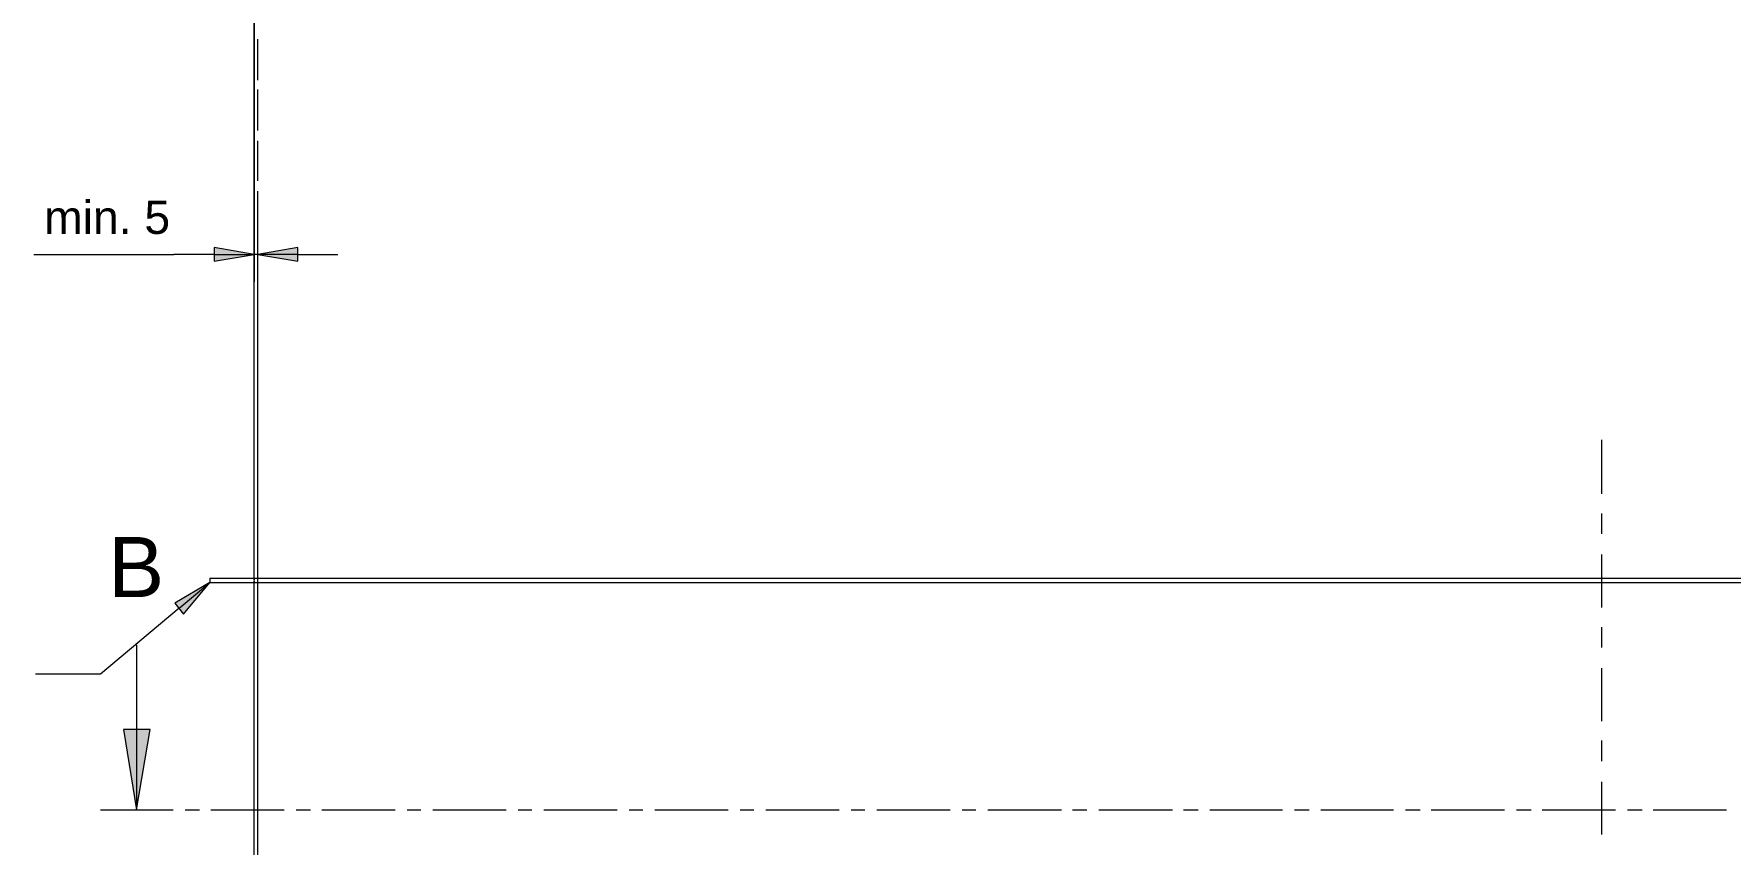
# Model space of a CAD drawing. Header units: millimetres. Extents: x 0 to 62767, y -13570 to 23963.
# Drawn here: x 2773 to 6556, y 11495 to 13301 of the extents above; entities that cross this region are included whole.
import ezdxf

# ---------------------------------------------------------------- set-up
doc = ezdxf.new("R2010")
doc.units = ezdxf.units.MM

msp = doc.modelspace()

# ---------------------------------------------------------------- hatches: boundary and pattern name
h = msp.add_hatch(color=7)
h.dxf.hatch_style = 2
h.paths.add_polyline_path([(3175.238, 12794.286), (3264.762, 12809.524), (3175.238, 12824.761)])
h = msp.add_hatch(color=7)
h.dxf.hatch_style = 2
h.paths.add_polyline_path([(3361.905, 12824.761), (3272.381, 12809.524), (3361.905, 12794.286)])
h = msp.add_hatch(color=7)
h.dxf.hatch_style = 2
h.paths.add_polyline_path([(3106.666, 12007.619), (3165.714, 12078.095), (3087.619, 12032.381)])
h = msp.add_hatch(color=7)
h.dxf.hatch_style = 2
h.paths.add_polyline_path([(2973.333, 11750.476), (3001.905, 11571.428), (3032.381, 11750.476)])

# ---------------------------------------------------------------- linework, layer by layer
at = {"color": 7, "lineweight": 0}
for points in [[(3264.762, 12087.619), (3264.762, 13582.857)], [(3264.762, 13552.38), (3264.762, 12748.571)], [(3272.381, 13198.095), (3272.381, 13289.523)], [(3272.381, 13085.714), (3272.381, 13177.143)], [(3272.381, 12973.333), (3272.381, 13062.856)], [(3272.381, 12860.952), (3272.381, 12950.475)], [(3272.381, 6817.142), (3272.381, 12868.571)], [(3272.381, 12748.571), (3272.381, 12838.094)], [(2773.333, 12809.524), (3085.714, 12809.524)], [(3175.238, 12809.524), (3085.714, 12809.524)], [(3175.238, 12809.524), (3264.762, 12809.524)], [(3272.381, 12809.524), (3264.762, 12809.524)], [(3361.905, 12809.524), (3272.381, 12809.524)], [(3361.905, 12809.524), (3451.429, 12809.524)], [(3272.381, 12634.285), (3272.381, 12725.714)], [(3272.381, 12521.904), (3272.381, 12611.429)], [(3272.381, 12409.523), (3272.381, 12499.048)], [(3272.381, 12297.142), (3272.381, 12386.667)], [(6270.476, 12276.19), (6270.476, 12396.19)], [(3272.381, 12182.857), (3272.381, 12274.286)], [(6270.476, 12186.667), (6270.476, 12232.38)], [(3272.381, 12070.476), (3272.381, 12161.905)], [(6270.476, 12022.857), (6270.476, 12140.952)], [(3097.143, 12020.952), (3165.714, 12078.095)], [(3165.714, 12087.619), (9377.143, 12087.619)], [(3165.714, 12087.619), (3165.714, 12078.095), (9377.143, 12078.095), (9377.143, 12087.619)], [(3264.762, 12087.619), (3264.762, 12083.81)], [(3264.762, 12083.81), (3264.762, 12087.619)], [(3264.762, 12081.904), (3264.762, 12078.095)], [(3264.762, 12078.095), (3264.762, 12081.904)], [(3264.762, 10588.571), (3264.762, 12078.095)], [(3272.381, 11958.095), (3272.381, 12047.619)], [(3097.143, 12020.952), (2921.905, 11874.286), (2777.143, 11874.286)], [(6270.476, 11933.333), (6270.476, 11979.048)], [(3001.905, 11939.047), (3001.905, 11750.476)], [(3272.381, 11845.715), (3272.381, 11935.238)], [(6270.476, 11769.523), (6270.476, 11887.619)], [(3272.381, 11733.334), (3272.381, 11822.857)], [(3001.905, 11750.476), (3001.905, 11571.428)], [(3272.381, 11619.047), (3272.381, 11710.476)], [(6270.476, 11680), (6270.476, 11725.714)], [(6270.476, 11516.191), (6270.476, 11634.285)], [(3272.381, 11506.666), (3272.381, 11596.19)], [(2921.905, 11571.428), (3083.81, 11571.428)], [(2921.905, 11571.428), (3083.81, 11571.428)], [(3110.476, 11571.428), (3142.857, 11571.428)], [(3167.619, 11571.428), (3331.429, 11571.428)], [(3358.095, 11571.428), (3390.476, 11571.428)], [(3415.238, 11571.428), (3579.048, 11571.428)], [(3605.714, 11571.428), (3636.19, 11571.428)], [(3662.857, 11571.428), (3826.667, 11571.428)], [(3853.333, 11571.428), (3883.809, 11571.428)], [(3910.476, 11571.428), (4074.286, 11571.428)], [(4100.952, 11571.428), (4131.429, 11571.428)], [(4158.095, 11571.428), (4321.905, 11571.428)], [(4348.571, 11571.428), (4379.048, 11571.428)], [(4405.714, 11571.428), (4569.524, 11571.428)], [(4596.19, 11571.428), (4626.667, 11571.428)], [(4653.333, 11571.428), (4817.143, 11571.428)], [(4843.809, 11571.428), (4874.286, 11571.428)], [(4900.952, 11571.428), (5064.762, 11571.428)], [(5089.524, 11571.428), (5121.905, 11571.428)], [(5148.571, 11571.428), (5312.381, 11571.428)], [(5337.143, 11571.428), (5369.524, 11571.428)], [(5396.19, 11571.428), (5558.095, 11571.428)], [(5584.762, 11571.428), (5617.143, 11571.428)], [(5643.81, 11571.428), (5805.714, 11571.428)], [(5832.381, 11571.428), (5864.761, 11571.428)], [(5889.524, 11571.428), (6053.333, 11571.428)], [(6080, 11571.428), (6112.381, 11571.428)], [(6137.143, 11571.428), (6300.952, 11571.428)], [(6327.619, 11571.428), (6360, 11571.428)], [(6384.762, 11571.428), (6548.572, 11571.428)]]:
    msp.add_lwpolyline(points, dxfattribs=at)
for points in [[(3175.238, 12794.286), (3264.762, 12809.524), (3175.238, 12824.761)], [(3361.905, 12824.761), (3272.381, 12809.524), (3361.905, 12794.286)], [(3106.666, 12007.619), (3165.714, 12078.095), (3087.619, 12032.381)], [(2973.333, 11750.476), (3001.905, 11571.428), (3032.381, 11750.476)]]:
    msp.add_lwpolyline(points, close=True, dxfattribs=at)

# ---------------------------------------------------------------- texts
at = {"color": 7, "attachment_point": 1}
for s, insert, char_height in [('{\\fArial|b0|i0|c0;min. 5}', (2796.19, 12929.073), 73.83514), ('{\\fArial|b0|i0|c0;B}', (2939.047, 12179.711), 133.99712)]:
    msp.add_mtext(s, dxfattribs=dict(at, insert=insert, char_height=char_height))

doc.saveas('drawing.dxf')
